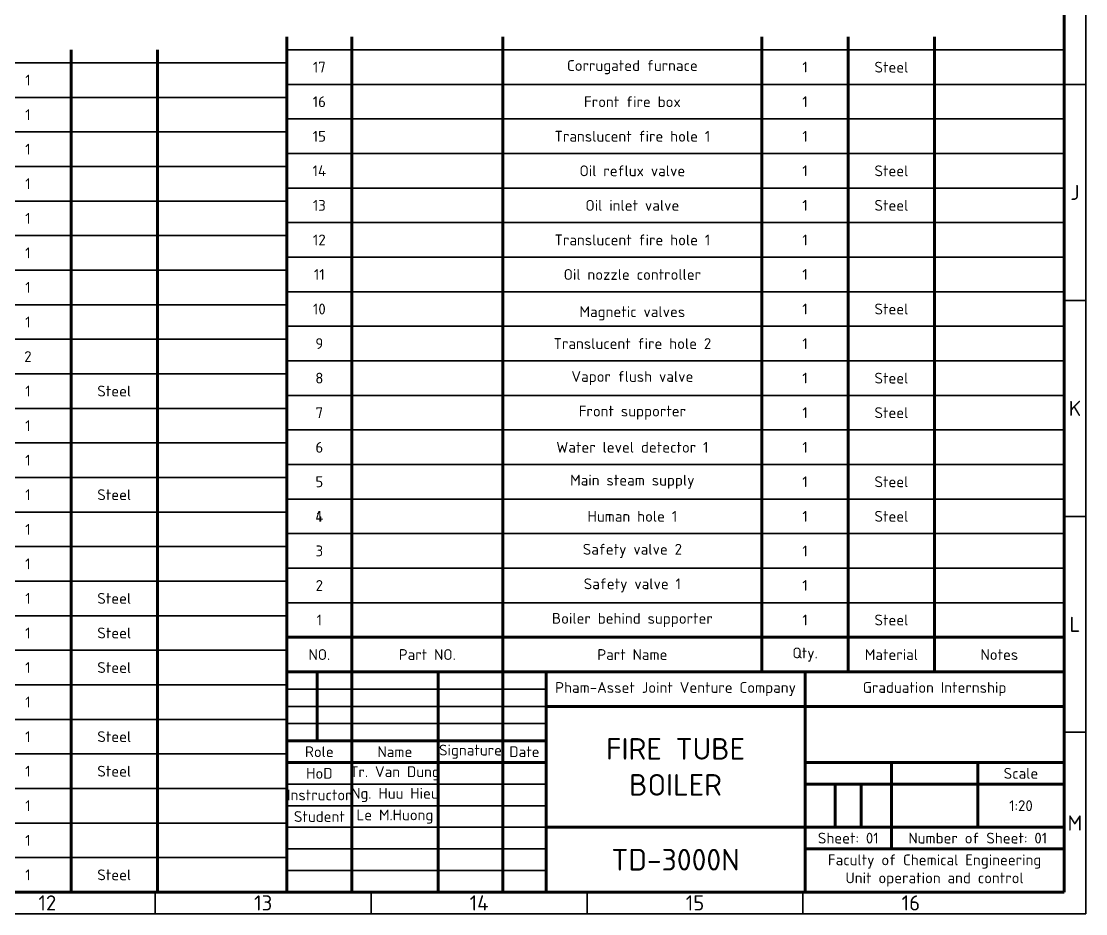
# Paper-space layout 'Layout1' of a CAD drawing. Header units: millimetres. Extents: x 198 to 1020, y 107 to 694.
# Drawn here: x 772.8 to 1019.3, y 106.8 to 313.4 of the extents above; entities that cross this region are included whole.
import ezdxf

# ---------------------------------------------------------------- set-up
doc = ezdxf.new("R2010")
doc.units = ezdxf.units.MM
doc.header["$LTSCALE"] = 0.25
doc.linetypes.add('ACAD_ISO10W100', pattern=[18, 12, -3, 0, -3])
for name, color, linetype, lineweight in [('CHU', 6, 'Continuous', 25), ('Chu cai', 90, 'Continuous', 25), ('Khung dam', 30, 'Continuous', 70), ('KHUNG MANH', 4, 'Continuous', 35), ('Khung nhat', 130, 'Continuous', 35), ('KHUNGDAM', 2, 'Continuous', 70), ('KHUNGMANH', 4, 'Continuous', 35)]:
    doc.layers.add(name, color=color, linetype=linetype, lineweight=lineweight)
doc.styles.add('ISO', font='isocpeur.ttf', dxfattribs={"height": 2.5})
doc.styles.add('style2', font='isocpeur.ttf', dxfattribs={"height": 2.5})

psp = doc.layouts.get("Layout1")

# ---------------------------------------------------------------- linework, layer by layer
at = {"layer": 'Khung dam'}
for p, q in [((1014.33655, 111.82132), (1014.33655, 685.82132)), ((834.33655, 162.82132), (834.33655, 309.82132)), ((849.33655, 170.82132), (849.33655, 309.82132)), ((884.33655, 309.82132), (884.33655, 170.82132)), ((944.33655, 162.82132), (944.33655, 309.82132)), ((964.33655, 162.82132), (964.33655, 309.82132)), ((984.33655, 162.82132), (984.33655, 309.82132)), ((784.33655, 111.82132), (784.33655, 306.82132)), ((804.33655, 111.82132), (804.33655, 306.82132)), ((944.33655, 162.82132), (944.33655, 254.82132)), ((964.33655, 254.82132), (964.33655, 162.82132)), ((984.33655, 254.82132), (984.33655, 162.82132)), ((784.33655, 195.82132), (784.33655, 111.82132)), ((804.33655, 195.82132), (804.33655, 111.82132)), ((834.33655, 170.82132), (1014.33655, 170.82132)), ((849.33655, 170.82132), (849.33655, 162.82132)), ((884.33655, 162.82132), (884.33655, 170.82132)), ((834.33655, 162.82132), (1014.33655, 162.82132)), ((203.33655, 111.82132), (1014.33655, 111.82132))]:
    psp.add_line(p, q, dxfattribs=at)
at = {"layer": 'KHUNG MANH'}
for p, q in [((1019.33655, 106.82132), (1019.33655, 690.82132)), ((1019.33655, 298.82132), (1014.33655, 298.82132)), ((1019.33655, 248.82132), (1014.33655, 248.82132)), ((1019.33655, 198.82132), (1014.33655, 198.82132)), ((1019.33655, 148.82132), (1014.33655, 148.82132)), ((803.83655, 106.82132), (803.83655, 111.82132)), ((853.83655, 106.82132), (853.83655, 111.82132)), ((903.83655, 106.82132), (903.83655, 111.82132)), ((953.83655, 106.82132), (953.83655, 111.82132)), ((198.33655, 106.82132), (1019.33655, 106.82132))]:
    psp.add_line(p, q, dxfattribs=at)
at = {"layer": 'Khung nhat'}
for p, q in [((834.33655, 306.82132), (1014.33655, 306.82132)), ((654.33655, 303.82132), (834.33655, 303.82132)), ((834.33655, 298.82132), (1014.33655, 298.82132)), ((654.33655, 295.82132), (834.33655, 295.82132)), ((834.33655, 290.82132), (1014.33655, 290.82132)), ((654.33655, 287.82132), (834.33655, 287.82132)), ((834.33655, 282.82132), (1014.33655, 282.82132)), ((654.33655, 279.82132), (834.33655, 279.82132)), ((834.33655, 274.82132), (1014.33655, 274.82132)), ((654.33655, 271.82132), (834.33655, 271.82132)), ((834.33655, 266.82132), (1014.33655, 266.82132)), ((654.33655, 263.82132), (834.33655, 263.82132)), ((834.33655, 258.82132), (1014.33655, 258.82132)), ((654.33655, 255.82132), (834.33655, 255.82132)), ((834.33655, 250.82132), (1014.33655, 250.82132)), ((654.33655, 247.82132), (834.33655, 247.82132)), ((834.33655, 242.82132), (1014.33655, 242.82132)), ((654.33655, 239.82132), (834.33655, 239.82132)), ((834.33655, 234.82132), (1014.33655, 234.82132)), ((654.33655, 231.82132), (834.33655, 231.82132)), ((834.33655, 226.82132), (1014.33655, 226.82132)), ((654.33655, 223.82132), (834.33655, 223.82132)), ((834.33655, 218.82132), (1014.33655, 218.82132)), ((654.33655, 215.82132), (834.33655, 215.82132)), ((834.33655, 210.82132), (1014.33655, 210.82132)), ((654.33655, 207.82132), (834.33655, 207.82132)), ((834.33655, 202.82132), (1014.33655, 202.82132)), ((654.33655, 199.82132), (834.33655, 199.82132)), ((834.33655, 194.82132), (1014.33655, 194.82132)), ((654.33655, 191.82132), (834.33655, 191.82132)), ((834.33655, 186.82132), (1014.33655, 186.82132)), ((654.33655, 183.82132), (834.33655, 183.82132)), ((834.33655, 178.82132), (1014.33655, 178.82132)), ((654.33655, 175.82132), (834.33655, 175.82132)), ((654.33655, 167.82132), (834.33655, 167.82132)), ((654.33655, 159.82132), (834.33655, 159.82132)), ((654.33655, 151.82132), (834.33655, 151.82132)), ((654.33655, 143.82132), (834.33655, 143.82132)), ((654.33655, 135.82132), (834.33655, 135.82132)), ((654.33655, 127.82132), (834.33655, 127.82132)), ((654.33655, 119.82132), (834.33655, 119.82132))]:
    psp.add_line(p, q, dxfattribs=at)
at = {"layer": 'KHUNGDAM'}
for p, q in [((834.33655, 162.82132), (834.33655, 111.82132)), ((841.33655, 162.82132), (841.33655, 146.82132)), ((849.33655, 162.82132), (849.33655, 111.82132)), ((869.33655, 162.82132), (869.33655, 111.82132)), ((884.33655, 162.82132), (884.33655, 111.82132)), ((894.33655, 162.82132), (894.33655, 111.82132)), ((954.33655, 162.82132), (954.33655, 111.82132)), ((1014.33655, 154.82132), (894.33655, 154.82132)), ((834.33655, 146.82132), (894.33655, 146.82132)), ((834.33655, 141.82132), (894.33655, 141.82132)), ((1014.33655, 141.82132), (954.33655, 141.82132)), ((974.33655, 141.82132), (974.33655, 121.82132)), ((994.33655, 141.82132), (994.33655, 126.82132)), ((1014.33655, 136.82132), (954.33655, 136.82132)), ((961.33655, 136.82132), (961.33655, 126.82132)), ((967.33655, 136.82132), (967.33655, 126.82132)), ((954.33655, 126.82132), (894.33655, 126.82132)), ((1014.33655, 126.82132), (954.33655, 126.82132)), ((1014.33655, 121.82132), (954.33655, 121.82132))]:
    psp.add_line(p, q, dxfattribs=at)
at = {"layer": 'KHUNGMANH'}
for p, q in [((834.33655, 158.82132), (894.33655, 158.82132)), ((834.33655, 154.82132), (894.33655, 154.82132)), ((834.33655, 150.82132), (894.33655, 150.82132)), ((894.33655, 136.82132), (834.33655, 136.82132)), ((834.33655, 131.82132), (894.33655, 131.82132)), ((834.33655, 126.82132), (894.33655, 126.82132)), ((834.33655, 121.82132), (894.33655, 121.82132)), ((834.33655, 116.82132), (894.33655, 116.82132))]:
    psp.add_line(p, q, dxfattribs=at)

# ---------------------------------------------------------------- texts
at = {"layer": 'CHU', "char_height": 3.5, "attachment_point": 5, "style": 'ISO'}
for s, width, insert in [('J', 5, (1016.83655, 273.82132)), ('K', 5, (1016.83655, 223.82132)), ('L', 5, (1016.83655, 173.82132)), ('12', 50, (778.83655, 109.32132)), ('13', 50, (828.83655, 109.32132)), ('14', 50, (878.83655, 109.32132)), ('15', 50, (928.83655, 109.32132)), ('16', 50, (978.83655, 109.32132))]:
    psp.add_mtext_dynamic_manual_height_columns(s, width=width, gutter_width=25, heights=[0], dxfattribs=dict(at, insert=insert))
at = {"layer": 'Chu cai', "attachment_point": 5, "style": 'style2'}
for s, width, gutter_width, insert, char_height in [('17', 15, 12.5, (841.83655, 302.82132), 2.5), ('Corrugated furnace', 60, 12.5, (914.33655, 302.82132), 2.5), ('1', 20, 12.5, (954.33655, 302.82132), 2.5), ('1', 20, 12.5, (774.33655, 299.82132), 2.5), ('16', 15, 12.5, (841.83655, 294.82132), 2.5), ('Front fire box', 60, 12.5, (914.33655, 294.82132), 2.5), ('1', 20, 12.5, (954.33655, 294.82132), 2.5), ('1', 20, 12.5, (774.33655, 291.82132), 2.5), ('15', 15, 12.5, (841.83655, 286.82132), 2.5), ('Translucent fire hole 1', 75, 12.5, (914.33655, 286.82132), 2.5), ('1', 20, 12.5, (954.33655, 286.82132), 2.5), ('1', 20, 12.5, (774.33655, 283.82132), 2.5), ('14', 15, 12.5, (841.83655, 278.82132), 2.5), ('Oil reflux valve', 75, 12.5, (914.33655, 278.82132), 2.5), ('1', 20, 12.5, (954.33655, 278.82132), 2.5), ('1', 20, 12.5, (774.33655, 275.82132), 2.5), ('13', 15, 12.5, (841.83655, 270.82132), 2.5), ('Oil inlet valve', 75, 12.5, (914.33655, 270.82132), 2.5), ('1', 20, 12.5, (954.33655, 270.82132), 2.5), ('1', 20, 12.5, (774.33655, 267.82132), 2.5), ('12', 15, 12.5, (841.83655, 262.82132), 2.5), ('Translucent fire hole 1', 75, 12.5, (914.33655, 262.82132), 2.5), ('1', 20, 12.5, (954.33655, 262.82132), 2.5), ('1', 20, 12.5, (774.33655, 259.82132), 2.5), ('11', 15, 12.5, (841.83655, 254.82132), 2.5), ('Oil nozzle controller', 75, 12.5, (914.33655, 254.82132), 2.5), ('1', 20, 12.5, (954.33655, 254.82132), 2.5), ('1', 20, 12.5, (774.33655, 251.82132), 2.5), ('10', 15, 12.5, (841.83655, 246.82132), 2.5), ('\\pt25;Magnetic valves', 75, 12.5, (914.33655, 245.82132), 2.5), ('1', 20, 12.5, (954.33655, 246.82132), 2.5), ('1', 20, 12.5, (774.33655, 243.82132), 2.5), ('9', 15, 12.5, (841.83655, 238.82132), 2.5), ('Translucent fire hole 2', 75, 12.5, (914.33655, 238.82132), 2.5), ('1', 20, 12.5, (954.33655, 238.82132), 2.5), ('2', 20, 12.5, (774.33655, 235.82132), 2.5), ('8', 15, 12.5, (841.83655, 230.82132), 2.5), ('Vapor flush valve', 75, 12.5, (914.33655, 230.82132), 2.5), ('1', 20, 12.5, (954.33655, 230.82132), 2.5), ('1', 20, 12.5, (774.33655, 227.82132), 2.5), ('Front supporter', 75, 12.5, (914.33655, 222.82132), 2.5), ('7', 15, 12.5, (841.83655, 222.82132), 2.5), ('1', 20, 12.5, (954.33655, 222.82132), 2.5), ('1', 20, 12.5, (774.33655, 219.82132), 2.5), ('6', 15, 12.5, (841.83655, 214.82132), 2.5), ('Water level detector 1', 75, 12.5, (914.33655, 214.82132), 2.5), ('1', 20, 12.5, (954.33655, 214.82132), 2.5), ('1', 20, 12.5, (774.33655, 211.82132), 2.5), ('5', 15, 12.5, (841.83655, 206.82132), 2.5), ('Main steam supply', 75, 12.5, (914.33655, 206.82132), 2.5), ('1', 20, 12.5, (954.33655, 206.82132), 2.5), ('1', 20, 12.5, (774.33655, 203.82132), 2.5), ('4', 15, 12.5, (841.83655, 198.82132), 2.5), ('1', 15, 12.5, (841.83655, 198.82132), 2.5), ('Human hole 1', 75, 12.5, (914.33655, 198.82132), 2.5), ('1', 20, 12.5, (954.33655, 198.82132), 2.5), ('1', 20, 12.5, (774.33655, 195.82132), 2.5), ('Safety valve 2', 75, 12.5, (914.33655, 190.82132), 2.5), ('3', 15, 12.5, (841.83655, 190.82132), 2.5), ('1', 20, 12.5, (954.33655, 190.82132), 2.5), ('1', 20, 12.5, (774.33655, 187.82132), 2.5), ('2', 15, 12.5, (841.83655, 182.82132), 2.5), ('Safety valve 1', 75, 12.5, (914.33655, 182.82132), 2.5), ('1', 20, 12.5, (954.33655, 182.82132), 2.5), ('1', 20, 12.5, (774.33655, 179.82132), 2.5), ('1', 15, 12.5, (841.83655, 174.82132), 2.5), ('Boiler behind supporter', 75, 12.5, (914.33655, 174.82132), 2.5), ('1', 20, 12.5, (954.33655, 174.82132), 2.5), ('1', 20, 12.5, (774.33655, 171.82132), 2.5), ('NO.', 15, 12.5, (841.83655, 166.82132), 2.5), ('Part NO.', 35, 12.5, (866.83655, 166.82132), 2.5), ('Part Name', 75, 12.5, (914.33655, 166.82132), 2.5), ('Qty.', 20, 12.5, (954.33655, 166.82132), 2.5), ('Material', 20, 12.5, (974.33655, 166.82132), 2.5), ('Notes', 30, 12.5, (999.33655, 166.82132), 2.5), ('1', 20, 12.5, (774.33655, 163.82132), 2.5), ('Pham-Asset Joint Venture Company', 60, 12.5, (924.33655, 158.82132), 2.5), ('Graduation Internship', 60, 12.5, (984.33655, 158.82132), 2.5), ('1', 20, 12.5, (774.33655, 155.82132), 2.5), ('1', 20, 12.5, (774.33655, 147.82132), 2.5), ('Name', 20, 25, (859.33655, 144.32132), 2.5), ('Signature', 15, 12.5, (876.83655, 144.32132), 2.5), ('Date', 10, 12.5, (889.33655, 144.32132), 2.5), ('FIRE TUBE\\PBOILER', 60, 12.5, (924.33655, 140.82132), 5), ('1', 20, 12.5, (774.33655, 139.82132), 2.5), ('HoD', 15, 12.5, (841.83655, 139.32132), 2.5), ('Tr. Van Dung', 20, 12.5, (859.33655, 139.32132), 2.5), ('Scale', 20, 12.5, (1004.33655, 139.32132), 2.5), ('Ng. Huu Hieu', 20, 12.5, (859.33655, 134.32132), 2.5), ('Instructor', 15, 12.5, (841.83655, 134.32132), 2.5), ('1', 20, 12.5, (774.33655, 131.82132), 2.5), ('Le M.Huong', 20, 12.5, (859.33655, 129.32132), 2.5), ('1:20', 20, 12.5, (1004.33655, 131.82132), 2.5), ('Student', 15, 12.5, (841.83655, 129.32132), 2.5), ('1', 20, 12.5, (774.33655, 123.82132), 2.5), ('Sheet: 01', 20, 12.5, (964.33655, 124.32132), 2.5), ('Number of Sheet: 01', 40, 12.5, (994.33655, 124.32132), 2.5), ('Faculty of Chemical Engineering\\PUnit operation and control', 60, 12.5, (984.33655, 116.82132), 2.5), ('1', 20, 12.5, (774.33655, 115.82132), 2.5)]:
    psp.add_mtext_dynamic_manual_height_columns(s, width=width, gutter_width=gutter_width, heights=[0], dxfattribs=dict(at, insert=insert, char_height=char_height))
at = {"layer": 'Chu cai', "linetype": 'ACAD_ISO10W100', "attachment_point": 5, "style": 'style2'}
for s, width, insert, char_height in [('Steel', 20, (974.33655, 302.82132), 2.5), ('Steel', 20, (974.33655, 278.82132), 2.5), ('Steel', 20, (974.33655, 270.82132), 2.5), ('Steel', 20, (974.33655, 246.82132), 2.5), ('Steel', 20, (974.33655, 230.82132), 2.5), ('Steel', 20, (794.33655, 227.82132), 2.5), ('Steel', 20, (974.33655, 222.82132), 2.5), ('Steel', 20, (974.33655, 206.82132), 2.5), ('Steel', 20, (794.33655, 203.82132), 2.5), ('Steel', 20, (974.33655, 198.82132), 2.5), ('Steel', 20, (794.33655, 179.82132), 2.5), ('Steel', 20, (974.33655, 174.82132), 2.5), ('Steel', 20, (794.33655, 171.82132), 2.5), ('Steel', 20, (794.33655, 163.82132), 2.5), ('Steel', 20, (794.33655, 147.82132), 2.5), ('Role', 15, (841.83655, 144.32132), 2.5), ('Steel', 20, (794.33655, 139.82132), 2.5), ('M', 5, (1016.83655, 127.82132), 3.5), ('TD-3000N', 60, (924.33655, 119.32132), 5), ('Steel', 20, (794.33655, 115.82132), 2.5)]:
    psp.add_mtext_dynamic_manual_height_columns(s, width=width, gutter_width=12.5, heights=[0], dxfattribs=dict(at, insert=insert, char_height=char_height))

doc.saveas('drawing.dxf')
